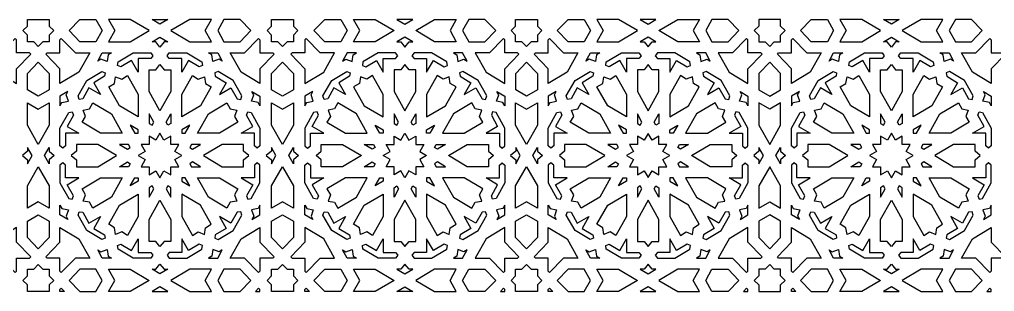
# Model space of a CAD drawing. Extents: x -430 to 430, y -362 to 362.
# Drawn here: x -161.6 to 89, y -92.5 to -22.5 of the extents above; entities that cross this region are included whole.
import ezdxf

# ---------------------------------------------------------------- set-up
doc = ezdxf.new("R2010")
doc.units = 0
doc.layers.add('LAYER_1', color=18, linetype='CONTINUOUS')

msp = doc.modelspace()

# ---------------------------------------------------------------- linework, layer by layer
at = {"layer": 'LAYER_1'}
for points in [[(-156.78, -29.44), (-157.95, -28.25), (-159.58, -28.25), (-159.59, -28.25), (-159.58, -28.24), (-159.59, -28.24), (-159.59, -26.56), (-160.74, -25.37), (-159.59, -24.18), (-159.59, -22.5), (-159.58, -22.5), (-156.78, -22.5), (-153.97, -22.5), (-153.97, -22.5), (-153.97, -24.18), (-152.81, -25.37), (-153.97, -26.56), (-153.97, -28.24), (-153.97, -28.24), (-153.97, -28.25), (-153.97, -28.25), (-155.6, -28.25)], [(-141.95, -22.51), (-140.33, -25.38), (-141.95, -28.25), (-146.09, -28.25), (-148.88, -25.38), (-146.09, -22.51)], [(-128.29, -25.38), (-133.13, -22.51), (-138.72, -22.51), (-137.11, -25.38), (-138.72, -28.25), (-133.13, -28.25)], [(-123.46, -22.5), (-123.45, -22.5), (-125.5, -23.71), (-127.54, -22.5), (-127.53, -22.5)], [(-112.27, -28.25), (-113.89, -25.38), (-112.27, -22.51), (-117.86, -22.51), (-122.7, -25.38), (-117.86, -28.25)], [(-102.11, -25.38), (-104.91, -22.51), (-109.05, -22.51), (-110.66, -25.38), (-109.05, -28.25), (-104.91, -28.25)], [(-94.02, -29.44), (-95.19, -28.25), (-96.82, -28.25), (-96.83, -28.25), (-96.83, -28.24), (-96.83, -28.24), (-96.83, -26.56), (-97.98, -25.37), (-96.83, -24.18), (-96.83, -22.5), (-96.82, -22.5), (-94.02, -22.5), (-91.21, -22.5), (-91.2, -22.5), (-91.2, -24.18), (-90.05, -25.37), (-91.2, -26.56), (-91.2, -28.24), (-91.21, -28.24), (-91.2, -28.25), (-91.21, -28.25), (-92.84, -28.25)], [(-85.92, -25.38), (-83.12, -22.51), (-78.98, -22.51), (-77.37, -25.38), (-78.98, -28.25), (-83.12, -28.25)], [(-75.76, -28.25), (-74.14, -25.38), (-75.76, -22.51), (-70.17, -22.51), (-65.33, -25.38), (-70.17, -28.25)], [(-64.57, -22.5), (-64.58, -22.5), (-62.53, -23.71), (-60.49, -22.5), (-60.5, -22.5)], [(-59.74, -25.38), (-54.9, -22.51), (-49.31, -22.51), (-50.92, -25.38), (-49.31, -28.25), (-54.9, -28.25)], [(-46.08, -22.51), (-47.7, -25.38), (-46.08, -28.25), (-41.95, -28.25), (-39.15, -25.38), (-41.95, -22.51)], [(-31.25, -29.44), (-32.43, -28.25), (-34.06, -28.25), (-34.06, -28.25), (-34.06, -28.24), (-34.06, -28.24), (-34.06, -26.56), (-35.22, -25.37), (-34.06, -24.18), (-34.06, -22.5), (-34.06, -22.5), (-31.25, -22.5), (-28.45, -22.5), (-28.44, -22.5), (-28.44, -24.18), (-27.29, -25.37), (-28.44, -26.56), (-28.44, -28.24), (-28.45, -28.24), (-28.44, -28.25), (-28.45, -28.25), (-30.08, -28.25)], [(-16.43, -22.51), (-14.81, -25.38), (-16.43, -28.25), (-20.56, -28.25), (-23.36, -25.38), (-20.56, -22.51)], [(-2.77, -25.38), (-7.61, -22.51), (-13.2, -22.51), (-11.59, -25.38), (-13.2, -28.25), (-7.61, -28.25)], [(0, -23.7), (2.02, -22.5), (2.01, -22.5), (0, -22.5), (-2.01, -22.5), (-2.02, -22.5)], [(2.77, -25.38), (7.61, -22.51), (13.2, -22.51), (11.58, -25.38), (13.2, -28.25), (7.61, -28.25)], [(16.42, -22.51), (14.81, -25.38), (16.42, -28.25), (20.56, -28.25), (23.36, -25.38), (20.56, -22.51)], [(31.25, -29.44), (32.43, -28.25), (34.06, -28.25), (34.06, -28.25), (34.06, -28.24), (34.06, -28.24), (34.06, -26.56), (35.22, -25.37), (34.06, -24.18), (34.06, -22.5), (34.06, -22.5), (31.25, -22.5), (28.45, -22.5), (28.44, -22.5), (28.44, -24.18), (27.28, -25.37), (28.44, -26.56), (28.44, -28.24), (28.44, -28.24), (28.44, -28.25), (28.45, -28.25), (30.08, -28.25)], [(46.08, -22.51), (47.7, -25.38), (46.08, -28.25), (41.94, -28.25), (39.15, -25.38), (41.94, -22.51)], [(59.74, -25.38), (54.9, -22.51), (49.31, -22.51), (50.92, -25.38), (49.31, -28.25), (54.9, -28.25)], [(64.57, -22.5), (64.58, -22.5), (62.53, -23.71), (60.49, -22.5), (60.5, -22.5)], [(75.76, -28.25), (74.14, -25.38), (75.76, -22.51), (70.17, -22.51), (65.33, -25.38), (70.17, -28.25)], [(85.92, -25.38), (83.12, -22.51), (78.98, -22.51), (77.37, -25.38), (78.98, -28.25), (83.12, -28.25)], [(-158.74, -31.47), (-159.08, -31.12), (-162.36, -31.12), (-162.36, -27.76), (-162.7, -27.41), (-166.31, -31.12), (-169.99, -31.12), (-167.2, -36.09), (-162.36, -38.96), (-162.36, -35.18)], [(-154.81, -31.47), (-154.47, -31.12), (-151.2, -31.12), (-151.2, -27.76), (-150.86, -27.41), (-147.24, -31.12), (-143.56, -31.12), (-146.35, -36.09), (-151.2, -38.96), (-151.2, -35.18)], [(-125.5, -29.59), (-126.58, -28.25), (-127.54, -28.25), (-125.5, -27.04), (-123.45, -28.25), (-124.42, -28.25)], [(-104.64, -36.09), (-107.43, -31.12), (-103.75, -31.12), (-100.14, -27.41), (-99.8, -27.76), (-99.8, -31.12), (-96.52, -31.12), (-96.18, -31.47), (-99.8, -35.18), (-99.8, -38.96)], [(-83.39, -36.09), (-80.6, -31.12), (-84.28, -31.12), (-87.89, -27.41), (-88.23, -27.76), (-88.23, -31.12), (-91.51, -31.12), (-91.85, -31.47), (-88.23, -35.18), (-88.23, -38.96)], [(-62.53, -29.59), (-61.45, -28.25), (-60.49, -28.25), (-62.53, -27.04), (-64.58, -28.25), (-63.61, -28.25)], [(-33.22, -31.47), (-33.56, -31.12), (-36.84, -31.12), (-36.84, -27.76), (-37.17, -27.41), (-40.79, -31.12), (-44.47, -31.12), (-41.68, -36.09), (-36.84, -38.96), (-36.84, -35.18)], [(-29.29, -31.47), (-28.95, -31.12), (-25.67, -31.12), (-25.67, -27.76), (-25.33, -27.41), (-21.72, -31.12), (-18.04, -31.12), (-20.83, -36.09), (-25.67, -38.96), (-25.67, -35.18)], [(0, -29.55), (1.05, -28.25), (2.02, -28.25), (0, -27.05), (-2.02, -28.25), (-1.05, -28.25)], [(29.28, -31.47), (28.95, -31.12), (25.67, -31.12), (25.67, -27.76), (25.33, -27.41), (21.72, -31.12), (18.04, -31.12), (20.83, -36.09), (25.67, -38.96), (25.67, -35.18)], [(33.22, -31.47), (33.56, -31.12), (36.83, -31.12), (36.83, -27.76), (37.17, -27.41), (40.79, -31.12), (44.47, -31.12), (41.67, -36.09), (36.83, -38.96), (36.83, -35.18)], [(62.53, -29.59), (61.45, -28.25), (60.49, -28.25), (62.53, -27.04), (64.58, -28.25), (63.61, -28.25)], [(83.39, -36.09), (80.6, -31.12), (84.28, -31.12), (87.89, -27.41), (88.23, -27.76), (88.23, -31.12), (91.5, -31.12), (91.84, -31.47), (88.23, -35.18), (88.23, -38.96)], [(-139.09, -33.33), (-140.68, -32.72), (-141.51, -33.22), (-140.33, -31.12), (-137.97, -31.12), (-138.81, -31.62)], [(-131.09, -36.09), (-132.81, -33.03), (-135.57, -34.67), (-136.43, -34.34), (-136.27, -33.43), (-132.38, -31.12), (-127.89, -31.12), (-127.31, -31.84), (-127.89, -32.55), (-131.09, -32.55)], [(-119.91, -36.09), (-119.91, -32.55), (-123.1, -32.55), (-123.68, -31.84), (-123.1, -31.12), (-118.61, -31.12), (-114.72, -33.43), (-114.57, -34.34), (-115.42, -34.67), (-118.19, -33.03)], [(-111.9, -33.33), (-112.18, -31.62), (-113.02, -31.12), (-110.66, -31.12), (-109.48, -33.22), (-110.32, -32.72)], [(-76.13, -33.33), (-75.85, -31.62), (-75.01, -31.12), (-77.37, -31.12), (-78.55, -33.22), (-77.72, -32.72)], [(-68.12, -36.09), (-68.12, -32.55), (-64.93, -32.55), (-64.35, -31.84), (-64.93, -31.12), (-69.42, -31.12), (-73.31, -33.43), (-73.46, -34.34), (-72.61, -34.67), (-69.84, -33.03)], [(-56.95, -36.09), (-55.22, -33.03), (-52.46, -34.67), (-51.61, -34.34), (-51.76, -33.43), (-55.65, -31.12), (-60.14, -31.12), (-60.72, -31.84), (-60.14, -32.55), (-56.95, -32.55)], [(-48.94, -33.33), (-47.35, -32.72), (-46.52, -33.22), (-47.7, -31.12), (-50.06, -31.12), (-49.22, -31.62)], [(-13.57, -33.33), (-15.16, -32.72), (-15.99, -33.22), (-14.81, -31.12), (-12.45, -31.12), (-13.29, -31.62)], [(-5.56, -36.09), (-7.29, -33.03), (-10.05, -34.67), (-10.9, -34.34), (-10.75, -33.43), (-6.86, -31.12), (-2.37, -31.12), (-1.79, -31.84), (-2.37, -32.55), (-5.56, -32.55)], [(5.56, -36.09), (7.28, -33.03), (10.05, -34.67), (10.9, -34.34), (10.75, -33.43), (6.86, -31.12), (2.37, -31.12), (1.79, -31.84), (2.37, -32.55), (5.56, -32.55)], [(13.57, -33.33), (15.15, -32.72), (15.99, -33.22), (14.81, -31.12), (12.45, -31.12), (13.28, -31.62)], [(48.94, -33.33), (47.35, -32.72), (46.51, -33.22), (47.7, -31.12), (50.06, -31.12), (49.22, -31.62)], [(56.94, -36.09), (55.22, -33.03), (52.45, -34.67), (51.6, -34.34), (51.76, -33.43), (55.65, -31.12), (60.14, -31.12), (60.72, -31.84), (60.14, -32.55), (56.94, -32.55)], [(68.12, -36.09), (68.12, -32.55), (64.93, -32.55), (64.35, -31.84), (64.93, -31.12), (69.42, -31.12), (73.31, -33.43), (73.46, -34.34), (72.61, -34.67), (69.84, -33.03)], [(76.13, -33.33), (75.84, -31.62), (75.01, -31.12), (77.37, -31.12), (78.55, -33.22), (77.71, -32.72)], [(-156.78, -42.27), (-159.57, -40.62), (-159.57, -36.37), (-156.78, -33.5), (-153.98, -36.37), (-153.98, -40.62)], [(-125.5, -46.03), (-128.29, -41.06), (-128.29, -35.42), (-126.58, -35.42), (-125.5, -34.09), (-124.42, -35.42), (-122.7, -35.42), (-122.7, -41.06)], [(-94.02, -42.27), (-96.83, -40.62), (-96.83, -36.37), (-94.02, -33.5), (-91.2, -36.37), (-91.2, -40.62)], [(-62.53, -46.03), (-59.74, -41.06), (-59.74, -35.42), (-61.45, -35.42), (-62.53, -34.09), (-63.61, -35.42), (-65.33, -35.42), (-65.33, -41.06)], [(-31.25, -42.27), (-34.05, -40.62), (-34.05, -36.37), (-31.25, -33.5), (-28.46, -36.37), (-28.46, -40.62)], [(0, -45.98), (2.77, -41.06), (2.77, -35.42), (1.05, -35.42), (0, -34.12), (-1.05, -35.42), (-2.77, -35.42), (-2.77, -41.06)], [(31.25, -42.27), (34.05, -40.62), (34.05, -36.37), (31.25, -33.5), (28.46, -36.37), (28.46, -40.62)], [(62.53, -46.03), (59.74, -41.06), (59.74, -35.42), (61.45, -35.42), (62.53, -34.09), (63.61, -35.42), (65.33, -35.42), (65.33, -41.06)], [(-140.77, -41.83), (-143.75, -40.06), (-145.35, -42.9), (-146.24, -43.06), (-146.56, -42.19), (-144.31, -38.19), (-140.42, -35.88), (-139.57, -36.21), (-139.72, -37.13), (-142.49, -38.77)], [(-136.9, -37.22), (-135.32, -37.83), (-133.83, -36.95), (-131.09, -41.83), (-131.09, -47.57), (-135.93, -44.7), (-138.67, -39.82), (-137.18, -38.94)], [(-119.91, -47.57), (-119.91, -41.83), (-117.16, -36.95), (-115.68, -37.83), (-114.09, -37.22), (-113.81, -38.94), (-112.32, -39.82), (-115.07, -44.7)], [(-106.68, -38.19), (-110.57, -35.88), (-111.43, -36.21), (-111.27, -37.13), (-108.51, -38.77), (-110.23, -41.83), (-107.25, -40.06), (-105.65, -42.9), (-104.75, -43.06), (-104.44, -42.19)], [(-81.35, -38.19), (-77.46, -35.88), (-76.61, -36.21), (-76.76, -37.13), (-79.53, -38.77), (-77.8, -41.83), (-80.79, -40.06), (-82.38, -42.9), (-83.28, -43.06), (-83.59, -42.19)], [(-68.12, -47.57), (-68.12, -41.83), (-70.87, -36.95), (-72.35, -37.83), (-73.94, -37.22), (-74.22, -38.94), (-75.71, -39.82), (-72.96, -44.7)], [(-51.13, -37.22), (-52.72, -37.83), (-54.2, -36.95), (-56.95, -41.83), (-56.95, -47.57), (-52.11, -44.7), (-49.36, -39.82), (-50.85, -38.94)], [(-47.27, -41.83), (-44.28, -40.06), (-42.69, -42.9), (-41.79, -43.06), (-41.48, -42.19), (-43.72, -38.19), (-47.61, -35.88), (-48.46, -36.21), (-48.31, -37.13), (-45.54, -38.77)], [(-15.24, -41.83), (-18.23, -40.06), (-19.82, -42.9), (-20.72, -43.06), (-21.03, -42.19), (-18.79, -38.19), (-14.9, -35.88), (-14.05, -36.21), (-14.2, -37.13), (-16.97, -38.77)], [(-11.38, -37.22), (-9.79, -37.83), (-8.31, -36.95), (-5.56, -41.83), (-5.56, -47.57), (-10.4, -44.7), (-13.15, -39.82), (-11.66, -38.94)], [(11.38, -37.22), (9.79, -37.83), (8.31, -36.95), (5.56, -41.83), (5.56, -47.57), (10.4, -44.7), (13.15, -39.82), (11.66, -38.94)], [(15.24, -41.83), (18.22, -40.06), (19.82, -42.9), (20.72, -43.06), (21.03, -42.19), (18.79, -38.19), (14.89, -35.88), (14.04, -36.21), (14.2, -37.13), (16.96, -38.77)], [(47.26, -41.83), (44.28, -40.06), (42.68, -42.9), (41.79, -43.06), (41.47, -42.19), (43.72, -38.19), (47.61, -35.88), (48.46, -36.21), (48.31, -37.13), (45.54, -38.77)], [(51.13, -37.22), (52.71, -37.83), (54.2, -36.95), (56.94, -41.83), (56.94, -47.57), (52.1, -44.7), (49.36, -39.82), (50.84, -38.94)], [(68.12, -47.57), (68.12, -41.83), (70.87, -36.95), (72.35, -37.83), (73.94, -37.22), (74.22, -38.94), (75.71, -39.82), (72.96, -44.7)], [(81.35, -38.19), (77.45, -35.88), (76.6, -36.21), (76.76, -37.13), (79.52, -38.77), (77.8, -41.83), (80.78, -40.06), (82.38, -42.9), (83.28, -43.06), (83.59, -42.19)], [(-149.04, -43.55), (-149.63, -41.92), (-149.15, -41.06), (-151.2, -42.27), (-151.2, -44.7), (-150.71, -43.84)], [(-101.95, -43.55), (-101.36, -41.92), (-101.84, -41.06), (-99.8, -42.27), (-99.8, -44.7), (-100.28, -43.84)], [(-86.08, -43.55), (-86.67, -41.92), (-86.19, -41.06), (-88.23, -42.27), (-88.23, -44.7), (-87.75, -43.84)], [(-38.99, -43.55), (-38.4, -41.92), (-38.88, -41.06), (-36.84, -42.27), (-36.84, -44.7), (-37.32, -43.84)], [(-23.52, -43.55), (-24.11, -41.92), (-23.63, -41.06), (-25.67, -42.27), (-25.67, -44.7), (-25.19, -43.84)], [(23.52, -43.55), (24.11, -41.92), (23.63, -41.06), (25.67, -42.27), (25.67, -44.7), (25.19, -43.84)], [(38.99, -43.55), (38.4, -41.92), (38.88, -41.06), (36.83, -42.27), (36.83, -44.7), (37.32, -43.84)], [(86.08, -43.55), (86.67, -41.92), (86.18, -41.06), (88.23, -42.27), (88.23, -44.7), (87.75, -43.84)], [(-156.78, -54.64), (-159.59, -49.67), (-159.59, -43.93), (-156.78, -45.59), (-153.97, -43.93), (-153.97, -49.67)], [(-145.25, -45.8), (-143.58, -45.51), (-142.72, -43.98), (-137.97, -46.8), (-135.18, -51.77), (-140.77, -51.77), (-145.52, -48.95), (-144.66, -47.43)], [(-105.74, -45.8), (-106.33, -47.43), (-105.47, -48.95), (-110.23, -51.77), (-115.82, -51.77), (-113.02, -46.8), (-108.27, -43.98), (-107.41, -45.51)], [(-94.02, -54.64), (-96.83, -49.67), (-96.83, -43.93), (-94.02, -45.59), (-91.2, -43.93), (-91.2, -49.67)], [(-82.29, -45.8), (-81.7, -47.43), (-82.56, -48.95), (-77.8, -51.77), (-72.21, -51.77), (-75.01, -46.8), (-79.76, -43.98), (-80.62, -45.51)], [(-42.78, -45.8), (-44.45, -45.51), (-45.31, -43.98), (-50.06, -46.8), (-52.85, -51.77), (-47.27, -51.77), (-42.51, -48.95), (-43.37, -47.43)], [(-31.25, -54.64), (-34.06, -49.67), (-34.06, -43.93), (-31.25, -45.59), (-28.44, -43.93), (-28.44, -49.67)], [(-19.73, -45.8), (-18.06, -45.51), (-17.2, -43.98), (-12.45, -46.8), (-9.66, -51.77), (-15.24, -51.77), (-20, -48.95), (-19.14, -47.43)], [(19.73, -45.8), (18.06, -45.51), (17.2, -43.98), (12.45, -46.8), (9.65, -51.77), (15.24, -51.77), (20, -48.95), (19.14, -47.43)], [(31.25, -54.64), (34.06, -49.67), (34.06, -43.93), (31.25, -45.59), (28.44, -43.93), (28.44, -49.67)], [(42.78, -45.8), (44.45, -45.51), (45.3, -43.98), (50.06, -46.8), (52.85, -51.77), (47.26, -51.77), (42.51, -48.95), (43.37, -47.43)], [(82.29, -45.8), (81.7, -47.43), (82.56, -48.95), (77.8, -51.77), (72.21, -51.77), (75.01, -46.8), (79.76, -43.98), (80.62, -45.51)], [(-146.35, -51.77), (-149.8, -51.77), (-149.8, -55.05), (-150.5, -55.65), (-151.2, -55.05), (-151.2, -50.44), (-148.95, -46.44), (-148.05, -46.29), (-147.74, -47.16), (-149.34, -50)], [(-127.54, -49.67), (-127.11, -48.9), (-128.29, -46.8), (-128.29, -49.23)], [(-123.45, -49.67), (-123.88, -48.9), (-122.7, -46.8), (-122.7, -49.23)], [(-104.64, -51.77), (-101.66, -50), (-103.25, -47.16), (-102.94, -46.29), (-102.04, -46.44), (-99.8, -50.44), (-99.8, -55.05), (-100.5, -55.65), (-101.2, -55.05), (-101.2, -51.77)], [(-83.39, -51.77), (-86.37, -50), (-84.78, -47.16), (-85.09, -46.29), (-85.99, -46.44), (-88.23, -50.44), (-88.23, -55.05), (-87.53, -55.65), (-86.84, -55.05), (-86.84, -51.77)], [(-64.58, -49.67), (-64.15, -48.9), (-65.33, -46.8), (-65.33, -49.23)], [(-60.49, -49.67), (-60.92, -48.9), (-59.74, -46.8), (-59.74, -49.23)], [(-41.68, -51.77), (-38.23, -51.77), (-38.23, -55.05), (-37.53, -55.65), (-36.84, -55.05), (-36.84, -50.44), (-39.08, -46.44), (-39.98, -46.29), (-40.29, -47.16), (-38.69, -50)], [(-20.83, -51.77), (-24.28, -51.77), (-24.28, -55.05), (-24.97, -55.65), (-25.67, -55.05), (-25.67, -50.44), (-23.43, -46.44), (-22.53, -46.29), (-22.22, -47.16), (-23.81, -50)], [(-2.02, -49.67), (-1.59, -48.9), (-2.77, -46.8), (-2.77, -49.23)], [(2.02, -49.67), (1.59, -48.9), (2.77, -46.8), (2.77, -49.23)], [(20.83, -51.77), (24.27, -51.77), (24.27, -55.05), (24.97, -55.65), (25.67, -55.05), (25.67, -50.44), (23.43, -46.44), (22.53, -46.29), (22.21, -47.16), (23.81, -50)], [(41.67, -51.77), (38.23, -51.77), (38.23, -55.05), (37.53, -55.65), (36.83, -55.05), (36.83, -50.44), (39.08, -46.44), (39.97, -46.29), (40.29, -47.16), (38.69, -50)], [(60.49, -49.67), (60.92, -48.9), (59.74, -46.8), (59.74, -49.23)], [(64.58, -49.67), (64.15, -48.9), (65.33, -46.8), (65.33, -49.23)], [(83.39, -51.77), (86.37, -50), (84.77, -47.16), (85.09, -46.29), (85.98, -46.44), (88.23, -50.44), (88.23, -55.05), (87.53, -55.65), (86.83, -55.05), (86.83, -51.77)], [(-131.09, -51.77), (-131.09, -50.88), (-133.13, -49.67), (-131.95, -51.77)], [(-117.86, -49.67), (-119.91, -50.88), (-119.91, -51.77), (-119.04, -51.77)], [(-70.17, -49.67), (-68.12, -50.88), (-68.12, -51.77), (-68.99, -51.77)], [(-56.95, -51.77), (-56.95, -50.88), (-54.9, -49.67), (-56.08, -51.77)], [(-5.56, -51.77), (-5.56, -50.88), (-7.61, -49.67), (-6.43, -51.77)], [(5.56, -51.77), (5.56, -50.88), (7.61, -49.67), (6.43, -51.77)], [(56.94, -51.77), (56.94, -50.88), (54.9, -49.67), (56.08, -51.77)], [(70.17, -49.67), (68.12, -50.88), (68.12, -51.77), (68.99, -51.77)], [(-122.7, -52.54), (-124.47, -53.59), (-125.5, -51.77), (-126.52, -53.59), (-128.29, -52.54), (-128.29, -54.64), (-130.34, -54.64), (-129.31, -56.46), (-131.09, -57.51), (-129.31, -58.56), (-130.34, -60.38), (-128.29, -60.38), (-128.29, -62.48), (-126.52, -61.43), (-125.5, -63.25), (-124.47, -61.43), (-122.7, -62.48), (-122.7, -60.38), (-120.66, -60.38), (-121.68, -58.56), (-119.91, -57.51), (-121.68, -56.46), (-120.66, -54.64), (-122.7, -54.64)], [(-65.33, -52.54), (-63.56, -53.59), (-62.53, -51.77), (-61.51, -53.59), (-59.74, -52.54), (-59.74, -54.64), (-57.69, -54.64), (-58.72, -56.46), (-56.95, -57.51), (-58.72, -58.56), (-57.69, -60.38), (-59.74, -60.38), (-59.74, -62.48), (-61.51, -61.43), (-62.53, -63.25), (-63.56, -61.43), (-65.33, -62.48), (-65.33, -60.38), (-67.37, -60.38), (-66.35, -58.56), (-68.12, -57.51), (-66.35, -56.46), (-67.37, -54.64), (-65.33, -54.64)], [(0, -63.2), (1, -61.43), (2.77, -62.48), (2.77, -60.38), (4.81, -60.38), (3.79, -58.56), (5.56, -57.51), (3.79, -56.46), (4.81, -54.64), (2.77, -54.64), (2.77, -52.54), (1, -53.59), (0, -51.82), (-1, -53.59), (-2.77, -52.54), (-2.77, -54.64), (-4.82, -54.64), (-3.79, -56.46), (-5.56, -57.51), (-3.79, -58.56), (-4.82, -60.38), (-2.77, -60.38), (-2.77, -62.48), (-1, -61.43)], [(65.33, -52.54), (63.56, -53.59), (62.53, -51.77), (61.51, -53.59), (59.74, -52.54), (59.74, -54.64), (57.69, -54.64), (58.71, -56.46), (56.94, -57.51), (58.71, -58.56), (57.69, -60.38), (59.74, -60.38), (59.74, -62.48), (61.51, -61.43), (62.53, -63.25), (63.56, -61.43), (65.33, -62.48), (65.33, -60.38), (67.37, -60.38), (66.35, -58.56), (68.12, -57.51), (66.35, -56.46), (67.37, -54.64), (65.33, -54.64)], [(-136.67, -57.51), (-141.51, -54.64), (-147, -54.64), (-147, -56.4), (-148.31, -57.51), (-147, -58.62), (-147, -60.38), (-141.51, -60.38)], [(-133.13, -55.41), (-133.56, -54.64), (-135.93, -54.64), (-133.88, -55.85)], [(-115.07, -54.64), (-117.43, -54.64), (-117.86, -55.41), (-117.11, -55.85)], [(-102.69, -57.51), (-103.99, -56.4), (-103.99, -54.64), (-109.48, -54.64), (-114.32, -57.51), (-109.48, -60.38), (-103.99, -60.38), (-103.99, -58.62)], [(-85.34, -57.51), (-84.04, -56.4), (-84.04, -54.64), (-78.55, -54.64), (-73.71, -57.51), (-78.55, -60.38), (-84.04, -60.38), (-84.04, -58.62)], [(-72.96, -54.64), (-70.6, -54.64), (-70.17, -55.41), (-70.92, -55.85)], [(-54.9, -55.41), (-54.47, -54.64), (-52.1, -54.64), (-54.15, -55.85)], [(-51.36, -57.51), (-46.52, -54.64), (-41.03, -54.64), (-41.03, -56.4), (-39.72, -57.51), (-41.03, -58.62), (-41.03, -60.38), (-46.52, -60.38)], [(-11.15, -57.51), (-15.99, -54.64), (-21.48, -54.64), (-21.48, -56.4), (-22.78, -57.51), (-21.48, -58.62), (-21.48, -60.38), (-15.99, -60.38)], [(-7.61, -55.41), (-8.04, -54.64), (-10.4, -54.64), (-8.36, -55.85)], [(7.61, -55.41), (8.04, -54.64), (10.4, -54.64), (8.36, -55.85)], [(11.15, -57.51), (15.99, -54.64), (21.48, -54.64), (21.48, -56.4), (22.78, -57.51), (21.48, -58.62), (21.48, -60.38), (15.99, -60.38)], [(51.35, -57.51), (46.51, -54.64), (41.03, -54.64), (41.03, -56.4), (39.72, -57.51), (41.03, -58.62), (41.03, -60.38), (46.51, -60.38)], [(54.9, -55.41), (54.47, -54.64), (52.1, -54.64), (54.15, -55.85)], [(72.96, -54.64), (70.6, -54.64), (70.17, -55.41), (70.92, -55.85)], [(85.34, -57.51), (84.04, -56.4), (84.04, -54.64), (78.55, -54.64), (73.71, -57.51), (78.55, -60.38), (84.04, -60.38), (84.04, -58.62)], [(-160.87, -57.51), (-159.56, -58.62), (-159.56, -59.61), (-158.38, -57.51), (-159.56, -55.41), (-159.56, -56.4)], [(-152.69, -57.51), (-153.99, -58.62), (-153.99, -59.61), (-155.17, -57.51), (-153.99, -55.41), (-153.99, -56.4)], [(-98.16, -57.51), (-96.86, -58.62), (-96.86, -59.61), (-95.68, -57.51), (-96.86, -55.41), (-96.86, -56.4)], [(-89.87, -57.51), (-91.17, -58.62), (-91.17, -59.61), (-92.35, -57.51), (-91.17, -55.41), (-91.17, -56.4)], [(-35.34, -57.51), (-34.04, -58.62), (-34.04, -59.61), (-32.86, -57.51), (-34.04, -55.41), (-34.04, -56.4)], [(-27.16, -57.51), (-28.47, -58.62), (-28.47, -59.61), (-29.65, -57.51), (-28.47, -55.41), (-28.47, -56.4)], [(27.16, -57.51), (28.47, -58.62), (28.47, -59.61), (29.65, -57.51), (28.47, -55.41), (28.47, -56.4)], [(35.34, -57.51), (34.04, -58.62), (34.04, -59.61), (32.86, -57.51), (34.04, -55.41), (34.04, -56.4)], [(-146.35, -63.25), (-149.8, -63.25), (-149.8, -59.97), (-150.5, -59.37), (-151.2, -59.97), (-151.2, -64.58), (-148.95, -68.58), (-148.05, -68.73), (-147.74, -67.86), (-149.34, -65.02)], [(-135.93, -60.38), (-133.88, -59.17), (-133.13, -59.61), (-133.56, -60.38)], [(-115.07, -60.38), (-117.11, -59.17), (-117.86, -59.61), (-117.43, -60.38)], [(-99.8, -64.58), (-99.8, -59.97), (-100.5, -59.37), (-101.2, -59.97), (-101.2, -63.25), (-104.64, -63.25), (-101.66, -65.02), (-103.25, -67.86), (-102.94, -68.73), (-102.04, -68.58)], [(-88.23, -64.58), (-88.23, -59.97), (-87.53, -59.37), (-86.84, -59.97), (-86.84, -63.25), (-83.39, -63.25), (-86.37, -65.02), (-84.78, -67.86), (-85.09, -68.73), (-85.99, -68.58)], [(-72.96, -60.38), (-70.92, -59.17), (-70.17, -59.61), (-70.6, -60.38)], [(-52.1, -60.38), (-54.15, -59.17), (-54.9, -59.61), (-54.47, -60.38)], [(-41.68, -63.25), (-38.23, -63.25), (-38.23, -59.97), (-37.53, -59.37), (-36.84, -59.97), (-36.84, -64.58), (-39.08, -68.58), (-39.98, -68.73), (-40.29, -67.86), (-38.69, -65.02)], [(-20.83, -63.25), (-24.28, -63.25), (-24.28, -59.97), (-24.97, -59.37), (-25.67, -59.97), (-25.67, -64.58), (-23.43, -68.58), (-22.53, -68.73), (-22.22, -67.86), (-23.81, -65.02)], [(-10.4, -60.38), (-8.36, -59.17), (-7.61, -59.61), (-8.04, -60.38)], [(10.4, -60.38), (8.36, -59.17), (7.61, -59.61), (8.04, -60.38)], [(20.83, -63.25), (24.27, -63.25), (24.27, -59.97), (24.97, -59.37), (25.67, -59.97), (25.67, -64.58), (23.43, -68.58), (22.53, -68.73), (22.21, -67.86), (23.81, -65.02)], [(41.67, -63.25), (38.23, -63.25), (38.23, -59.97), (37.53, -59.37), (36.83, -59.97), (36.83, -64.58), (39.08, -68.58), (39.97, -68.73), (40.29, -67.86), (38.69, -65.02)], [(52.1, -60.38), (54.15, -59.17), (54.9, -59.61), (54.47, -60.38)], [(72.96, -60.38), (70.92, -59.17), (70.17, -59.61), (70.6, -60.38)], [(88.23, -64.58), (88.23, -59.97), (87.53, -59.37), (86.83, -59.97), (86.83, -63.25), (83.39, -63.25), (86.37, -65.02), (84.77, -67.86), (85.09, -68.73), (85.98, -68.58)], [(-156.78, -69.43), (-159.59, -71.09), (-159.59, -65.35), (-156.78, -60.38), (-153.97, -65.35), (-153.97, -71.09)], [(-94.02, -69.43), (-96.83, -71.09), (-96.83, -65.35), (-94.02, -60.38), (-91.2, -65.35), (-91.2, -71.09)], [(-31.25, -69.43), (-34.06, -71.09), (-34.06, -65.35), (-31.25, -60.38), (-28.44, -65.35), (-28.44, -71.09)], [(31.25, -69.43), (34.06, -71.09), (34.06, -65.35), (31.25, -60.38), (28.44, -65.35), (28.44, -71.09)], [(-145.25, -69.22), (-144.66, -67.59), (-145.52, -66.07), (-140.77, -63.25), (-135.18, -63.25), (-137.97, -68.22), (-142.72, -71.04), (-143.58, -69.51)], [(-133.13, -65.35), (-131.95, -63.25), (-131.09, -63.25), (-131.09, -64.14)], [(-117.86, -65.35), (-119.04, -63.25), (-119.91, -63.25), (-119.91, -64.14)], [(-115.82, -63.25), (-110.23, -63.25), (-105.47, -66.07), (-106.33, -67.59), (-105.74, -69.22), (-107.41, -69.51), (-108.27, -71.04), (-113.02, -68.22)], [(-72.21, -63.25), (-77.8, -63.25), (-82.56, -66.07), (-81.7, -67.59), (-82.29, -69.22), (-80.62, -69.51), (-79.76, -71.04), (-75.01, -68.22)], [(-70.17, -65.35), (-68.99, -63.25), (-68.12, -63.25), (-68.12, -64.14)], [(-54.9, -65.35), (-56.08, -63.25), (-56.95, -63.25), (-56.95, -64.14)], [(-42.78, -69.22), (-43.37, -67.59), (-42.51, -66.07), (-47.27, -63.25), (-52.85, -63.25), (-50.06, -68.22), (-45.31, -71.04), (-44.45, -69.51)], [(-19.73, -69.22), (-19.14, -67.59), (-20, -66.07), (-15.24, -63.25), (-9.66, -63.25), (-12.45, -68.22), (-17.2, -71.04), (-18.06, -69.51)], [(-7.61, -65.35), (-6.43, -63.25), (-5.56, -63.25), (-5.56, -64.14)], [(7.61, -65.35), (6.43, -63.25), (5.56, -63.25), (5.56, -64.14)], [(19.73, -69.22), (19.14, -67.59), (20, -66.07), (15.24, -63.25), (9.65, -63.25), (12.45, -68.22), (17.2, -71.04), (18.06, -69.51)], [(42.78, -69.22), (43.37, -67.59), (42.51, -66.07), (47.26, -63.25), (52.85, -63.25), (50.06, -68.22), (45.3, -71.04), (44.45, -69.51)], [(54.9, -65.35), (56.08, -63.25), (56.94, -63.25), (56.94, -64.14)], [(70.17, -65.35), (68.99, -63.25), (68.12, -63.25), (68.12, -64.14)], [(72.21, -63.25), (77.8, -63.25), (82.56, -66.07), (81.7, -67.59), (82.29, -69.22), (80.62, -69.51), (79.76, -71.04), (75.01, -68.22)], [(-136.9, -77.8), (-137.18, -76.08), (-138.67, -75.2), (-135.93, -70.32), (-131.09, -67.45), (-131.09, -73.19), (-133.83, -78.07), (-135.32, -77.19)], [(-128.29, -68.22), (-127.11, -66.12), (-127.54, -65.35), (-128.29, -65.79)], [(-122.7, -68.22), (-122.7, -65.79), (-123.45, -65.35), (-123.88, -66.12)], [(-114.09, -77.8), (-113.81, -76.08), (-112.32, -75.2), (-115.07, -70.32), (-119.91, -67.45), (-119.91, -73.19), (-117.16, -78.07), (-115.68, -77.19)], [(-73.94, -77.8), (-74.22, -76.08), (-75.71, -75.2), (-72.96, -70.32), (-68.12, -67.45), (-68.12, -73.19), (-70.87, -78.07), (-72.35, -77.19)], [(-65.33, -68.22), (-65.33, -65.79), (-64.58, -65.35), (-64.15, -66.12)], [(-59.74, -68.22), (-60.92, -66.12), (-60.49, -65.35), (-59.74, -65.79)], [(-51.13, -77.8), (-50.85, -76.08), (-49.36, -75.2), (-52.11, -70.32), (-56.95, -67.45), (-56.95, -73.19), (-54.2, -78.07), (-52.72, -77.19)], [(-11.38, -77.8), (-11.66, -76.08), (-13.15, -75.2), (-10.4, -70.32), (-5.56, -67.45), (-5.56, -73.19), (-8.31, -78.07), (-9.79, -77.19)], [(-2.77, -68.22), (-1.59, -66.12), (-2.02, -65.35), (-2.77, -65.79)], [(2.77, -68.22), (1.59, -66.12), (2.02, -65.35), (2.77, -65.79)], [(11.38, -77.8), (11.66, -76.08), (13.15, -75.2), (10.4, -70.32), (5.56, -67.45), (5.56, -73.19), (8.31, -78.07), (9.79, -77.19)], [(51.13, -77.8), (50.84, -76.08), (49.36, -75.2), (52.1, -70.32), (56.94, -67.45), (56.94, -73.19), (54.2, -78.07), (52.71, -77.19)], [(59.74, -68.22), (60.92, -66.12), (60.49, -65.35), (59.74, -65.79)], [(65.33, -68.22), (65.33, -65.79), (64.58, -65.35), (64.15, -66.12)], [(73.94, -77.8), (74.22, -76.08), (75.71, -75.2), (72.96, -70.32), (68.12, -67.45), (68.12, -73.19), (70.87, -78.07), (72.35, -77.19)], [(-125.5, -80.93), (-126.58, -79.6), (-128.29, -79.6), (-128.29, -73.96), (-125.5, -68.99), (-122.7, -73.96), (-122.7, -79.6), (-124.42, -79.6)], [(-62.53, -80.93), (-61.45, -79.6), (-59.74, -79.6), (-59.74, -73.96), (-62.53, -68.99), (-65.33, -73.96), (-65.33, -79.6), (-63.61, -79.6)], [(0, -80.9), (1.05, -79.6), (2.77, -79.6), (2.77, -73.96), (0, -69.04), (-2.77, -73.96), (-2.77, -79.6), (-1.05, -79.6)], [(62.53, -80.93), (61.45, -79.6), (59.74, -79.6), (59.74, -73.96), (62.53, -68.99), (65.33, -73.96), (65.33, -79.6), (63.61, -79.6)], [(-151.2, -72.75), (-151.2, -70.32), (-150.71, -71.18), (-149.04, -71.47), (-149.63, -73.1), (-149.15, -73.96)], [(-144.31, -76.83), (-146.56, -72.83), (-146.24, -71.96), (-145.35, -72.12), (-143.75, -74.96), (-140.77, -73.19), (-142.49, -76.25), (-139.72, -77.89), (-139.57, -78.81), (-140.42, -79.14)], [(-106.68, -76.83), (-104.44, -72.83), (-104.75, -71.96), (-105.65, -72.12), (-107.25, -74.96), (-110.23, -73.19), (-108.51, -76.25), (-111.27, -77.89), (-111.43, -78.81), (-110.57, -79.14)], [(-99.8, -72.75), (-99.8, -70.32), (-100.28, -71.18), (-101.95, -71.47), (-101.36, -73.1), (-101.84, -73.96)], [(-88.23, -72.75), (-88.23, -70.32), (-87.75, -71.18), (-86.08, -71.47), (-86.67, -73.1), (-86.19, -73.96)], [(-81.35, -76.83), (-83.59, -72.83), (-83.28, -71.96), (-82.38, -72.12), (-80.79, -74.96), (-77.8, -73.19), (-79.53, -76.25), (-76.76, -77.89), (-76.61, -78.81), (-77.46, -79.14)], [(-43.72, -76.83), (-41.48, -72.83), (-41.79, -71.96), (-42.69, -72.12), (-44.28, -74.96), (-47.27, -73.19), (-45.54, -76.25), (-48.31, -77.89), (-48.46, -78.81), (-47.61, -79.14)], [(-36.84, -72.75), (-36.84, -70.32), (-37.32, -71.18), (-38.99, -71.47), (-38.4, -73.1), (-38.88, -73.96)], [(-25.67, -72.75), (-25.67, -70.32), (-25.19, -71.18), (-23.52, -71.47), (-24.11, -73.1), (-23.63, -73.96)], [(-18.79, -76.83), (-21.03, -72.83), (-20.72, -71.96), (-19.82, -72.12), (-18.23, -74.96), (-15.24, -73.19), (-16.97, -76.25), (-14.2, -77.89), (-14.05, -78.81), (-14.9, -79.14)], [(18.79, -76.83), (21.03, -72.83), (20.72, -71.96), (19.82, -72.12), (18.22, -74.96), (15.24, -73.19), (16.96, -76.25), (14.2, -77.89), (14.04, -78.81), (14.89, -79.14)], [(25.67, -72.75), (25.67, -70.32), (25.19, -71.18), (23.52, -71.47), (24.11, -73.1), (23.63, -73.96)], [(36.83, -72.75), (36.83, -70.32), (37.32, -71.18), (38.99, -71.47), (38.4, -73.1), (38.88, -73.96)], [(43.72, -76.83), (41.47, -72.83), (41.79, -71.96), (42.68, -72.12), (44.28, -74.96), (47.26, -73.19), (45.54, -76.25), (48.31, -77.89), (48.46, -78.81), (47.61, -79.14)], [(81.35, -76.83), (83.59, -72.83), (83.28, -71.96), (82.38, -72.12), (80.78, -74.96), (77.8, -73.19), (79.52, -76.25), (76.76, -77.89), (76.6, -78.81), (77.45, -79.14)], [(88.23, -72.75), (88.23, -70.32), (87.75, -71.18), (86.08, -71.47), (86.67, -73.1), (86.18, -73.96)], [(-156.78, -81.52), (-159.59, -78.65), (-159.59, -74.4), (-156.78, -72.75), (-153.97, -74.4), (-153.97, -78.65)], [(-94.02, -81.52), (-96.83, -78.65), (-96.83, -74.4), (-94.02, -72.75), (-91.2, -74.4), (-91.2, -78.65)], [(-31.25, -81.52), (-34.06, -78.65), (-34.06, -74.4), (-31.25, -72.75), (-28.44, -74.4), (-28.44, -78.65)], [(31.25, -81.52), (34.06, -78.65), (34.06, -74.4), (31.25, -72.75), (28.44, -74.4), (28.44, -78.65)], [(-167.2, -78.93), (-169.99, -83.9), (-166.31, -83.9), (-162.7, -87.61), (-162.36, -87.26), (-162.36, -83.9), (-159.08, -83.9), (-158.74, -83.55), (-162.36, -79.84), (-162.36, -76.06)], [(-146.35, -78.93), (-143.56, -83.9), (-147.24, -83.9), (-150.86, -87.61), (-151.2, -87.26), (-151.2, -83.9), (-154.47, -83.9), (-154.81, -83.55), (-151.2, -79.84), (-151.2, -76.06)], [(-104.64, -78.93), (-99.8, -76.06), (-99.8, -79.84), (-96.18, -83.55), (-96.52, -83.9), (-99.8, -83.9), (-99.8, -87.26), (-100.14, -87.61), (-103.75, -83.9), (-107.43, -83.9)], [(-83.39, -78.93), (-88.23, -76.06), (-88.23, -79.84), (-91.85, -83.55), (-91.51, -83.9), (-88.23, -83.9), (-88.23, -87.26), (-87.89, -87.61), (-84.28, -83.9), (-80.6, -83.9)], [(-41.68, -78.93), (-44.47, -83.9), (-40.79, -83.9), (-37.17, -87.61), (-36.84, -87.26), (-36.84, -83.9), (-33.56, -83.9), (-33.22, -83.55), (-36.84, -79.84), (-36.84, -76.06)], [(-20.83, -78.93), (-18.04, -83.9), (-21.72, -83.9), (-25.33, -87.61), (-25.67, -87.26), (-25.67, -83.9), (-28.95, -83.9), (-29.29, -83.55), (-25.67, -79.84), (-25.67, -76.06)], [(20.83, -78.93), (18.04, -83.9), (21.72, -83.9), (25.33, -87.61), (25.67, -87.26), (25.67, -83.9), (28.95, -83.9), (29.28, -83.55), (25.67, -79.84), (25.67, -76.06)], [(41.67, -78.93), (44.47, -83.9), (40.79, -83.9), (37.17, -87.61), (36.83, -87.26), (36.83, -83.9), (33.56, -83.9), (33.22, -83.55), (36.83, -79.84), (36.83, -76.06)], [(83.39, -78.93), (88.23, -76.06), (88.23, -79.84), (91.84, -83.55), (91.5, -83.9), (88.23, -83.9), (88.23, -87.26), (87.89, -87.61), (84.28, -83.9), (80.6, -83.9)], [(-132.38, -83.9), (-136.27, -81.59), (-136.43, -80.67), (-135.57, -80.35), (-132.81, -81.99), (-131.09, -78.93), (-131.09, -82.47), (-127.89, -82.47), (-127.31, -83.18), (-127.89, -83.9)], [(-118.61, -83.9), (-114.72, -81.59), (-114.57, -80.67), (-115.42, -80.35), (-118.19, -81.99), (-119.91, -78.93), (-119.91, -82.47), (-123.1, -82.47), (-123.68, -83.18), (-123.1, -83.9)], [(-69.42, -83.9), (-73.31, -81.59), (-73.46, -80.67), (-72.61, -80.35), (-69.84, -81.99), (-68.12, -78.93), (-68.12, -82.47), (-64.93, -82.47), (-64.35, -83.18), (-64.93, -83.9)], [(-55.65, -83.9), (-51.76, -81.59), (-51.61, -80.67), (-52.46, -80.35), (-55.22, -81.99), (-56.95, -78.93), (-56.95, -82.47), (-60.14, -82.47), (-60.72, -83.18), (-60.14, -83.9)], [(-6.86, -83.9), (-10.75, -81.59), (-10.9, -80.67), (-10.05, -80.35), (-7.29, -81.99), (-5.56, -78.93), (-5.56, -82.47), (-2.37, -82.47), (-1.79, -83.18), (-2.37, -83.9)], [(6.86, -83.9), (10.75, -81.59), (10.9, -80.67), (10.05, -80.35), (7.28, -81.99), (5.56, -78.93), (5.56, -82.47), (2.37, -82.47), (1.79, -83.18), (2.37, -83.9)], [(55.65, -83.9), (51.76, -81.59), (51.6, -80.67), (52.45, -80.35), (55.22, -81.99), (56.94, -78.93), (56.94, -82.47), (60.14, -82.47), (60.72, -83.18), (60.14, -83.9)], [(69.42, -83.9), (73.31, -81.59), (73.46, -80.67), (72.61, -80.35), (69.84, -81.99), (68.12, -78.93), (68.12, -82.47), (64.93, -82.47), (64.35, -83.18), (64.93, -83.9)], [(-140.33, -83.9), (-141.51, -81.8), (-140.68, -82.3), (-139.09, -81.69), (-138.81, -83.4), (-137.97, -83.9)], [(-110.66, -83.9), (-109.48, -81.8), (-110.32, -82.3), (-111.9, -81.69), (-112.18, -83.4), (-113.02, -83.9)], [(-77.37, -83.9), (-78.55, -81.8), (-77.72, -82.3), (-76.13, -81.69), (-75.85, -83.4), (-75.01, -83.9)], [(-47.7, -83.9), (-46.52, -81.8), (-47.35, -82.3), (-48.94, -81.69), (-49.22, -83.4), (-50.06, -83.9)], [(-14.81, -83.9), (-15.99, -81.8), (-15.16, -82.3), (-13.57, -81.69), (-13.29, -83.4), (-12.45, -83.9)], [(14.81, -83.9), (15.99, -81.8), (15.15, -82.3), (13.57, -81.69), (13.28, -83.4), (12.45, -83.9)], [(47.7, -83.9), (46.51, -81.8), (47.35, -82.3), (48.94, -81.69), (49.22, -83.4), (50.06, -83.9)], [(77.37, -83.9), (78.55, -81.8), (77.71, -82.3), (76.13, -81.69), (75.84, -83.4), (75.01, -83.9)], [(-156.78, -92.51), (-159.58, -92.51), (-159.59, -92.51), (-159.59, -90.83), (-160.74, -89.64), (-159.59, -88.45), (-159.59, -86.77), (-159.58, -86.77), (-157.95, -86.77), (-156.78, -85.58), (-155.6, -86.77), (-153.97, -86.77), (-153.97, -86.77), (-153.97, -88.45), (-152.81, -89.64), (-153.97, -90.83), (-153.97, -92.51), (-153.97, -92.51)], [(-141.95, -92.51), (-140.33, -89.64), (-141.95, -86.77), (-146.09, -86.77), (-148.88, -89.64), (-146.09, -92.51)], [(-138.72, -92.51), (-137.11, -89.64), (-138.72, -86.77), (-133.13, -86.77), (-128.29, -89.64), (-133.13, -92.51)], [(-125.5, -87.98), (-127.54, -86.77), (-126.58, -86.77), (-125.5, -85.43), (-124.42, -86.77), (-123.45, -86.77)], [(-112.27, -92.51), (-113.89, -89.64), (-112.27, -86.77), (-117.86, -86.77), (-122.7, -89.64), (-117.86, -92.51)], [(-102.11, -89.64), (-104.91, -86.77), (-109.05, -86.77), (-110.66, -89.64), (-109.05, -92.51), (-104.91, -92.51)], [(-94.02, -92.51), (-96.82, -92.51), (-96.83, -92.51), (-96.83, -90.83), (-97.98, -89.64), (-96.83, -88.45), (-96.83, -86.77), (-96.82, -86.77), (-95.19, -86.77), (-94.03, -85.58), (-94.03, -85.58), (-94.04, -85.58), (-94.03, -85.58), (-94.03, -85.58), (-94.03, -85.58), (-94.02, -85.58), (-94.02, -85.58), (-94.02, -85.58), (-94.02, -85.58), (-94.01, -85.58), (-94.01, -85.58), (-94.01, -85.58), (-94, -85.58), (-94, -85.58), (-94, -85.58), (-93.99, -85.58), (-94, -85.58), (-94, -85.58), (-92.84, -86.77), (-91.21, -86.77), (-91.2, -86.77), (-91.2, -88.45), (-90.05, -89.64), (-91.2, -90.83), (-91.2, -92.51), (-91.21, -92.51)], [(-85.92, -89.64), (-83.12, -86.77), (-78.98, -86.77), (-77.37, -89.64), (-78.98, -92.51), (-83.12, -92.51)], [(-75.76, -92.51), (-74.14, -89.64), (-75.76, -86.77), (-70.17, -86.77), (-65.33, -89.64), (-70.17, -92.51)], [(-62.53, -87.98), (-60.49, -86.77), (-61.45, -86.77), (-62.53, -85.43), (-63.61, -86.77), (-64.58, -86.77)], [(-49.31, -92.51), (-50.92, -89.64), (-49.31, -86.77), (-54.9, -86.77), (-59.74, -89.64), (-54.9, -92.51)], [(-46.08, -92.51), (-47.7, -89.64), (-46.08, -86.77), (-41.95, -86.77), (-39.15, -89.64), (-41.95, -92.51)], [(-31.25, -92.51), (-34.06, -92.51), (-34.06, -92.51), (-34.06, -90.83), (-35.22, -89.64), (-34.06, -88.45), (-34.06, -86.77), (-34.06, -86.77), (-32.43, -86.77), (-31.25, -85.58), (-30.08, -86.77), (-28.45, -86.77), (-28.44, -86.77), (-28.44, -88.45), (-27.29, -89.64), (-28.44, -90.83), (-28.44, -92.51), (-28.45, -92.51)], [(-16.43, -92.51), (-14.81, -89.64), (-16.43, -86.77), (-20.56, -86.77), (-23.36, -89.64), (-20.56, -92.51)], [(-13.2, -92.51), (-11.59, -89.64), (-13.2, -86.77), (-7.61, -86.77), (-2.77, -89.64), (-7.61, -92.51)], [(0, -87.97), (2.02, -86.77), (1.05, -86.77), (0, -85.47), (-1.05, -86.77), (-2.02, -86.77)], [(13.2, -92.51), (11.58, -89.64), (13.2, -86.77), (7.61, -86.77), (2.77, -89.64), (7.61, -92.51)], [(16.42, -92.51), (14.81, -89.64), (16.42, -86.77), (20.56, -86.77), (23.36, -89.64), (20.56, -92.51)], [(31.25, -92.51), (34.06, -92.51), (34.06, -92.51), (34.06, -90.83), (35.22, -89.64), (34.06, -88.45), (34.06, -86.77), (34.06, -86.77), (32.43, -86.77), (31.25, -85.58), (30.08, -86.77), (28.45, -86.77), (28.44, -86.77), (28.44, -88.45), (27.28, -89.64), (28.44, -90.83), (28.44, -92.51), (28.45, -92.51)], [(46.08, -92.51), (47.7, -89.64), (46.08, -86.77), (41.94, -86.77), (39.15, -89.64), (41.94, -92.51)], [(49.31, -92.51), (50.92, -89.64), (49.31, -86.77), (54.9, -86.77), (59.74, -89.64), (54.9, -92.51)], [(62.53, -87.98), (60.49, -86.77), (61.45, -86.77), (62.53, -85.43), (63.61, -86.77), (64.58, -86.77)], [(75.76, -92.51), (74.14, -89.64), (75.76, -86.77), (70.17, -86.77), (65.33, -89.64), (70.17, -92.51)], [(85.92, -89.64), (83.12, -86.77), (78.98, -86.77), (77.37, -89.64), (78.98, -92.51), (83.12, -92.51)], [(-150.04, -92.51), (-151.2, -92.51), (-151.2, -92.02), (-150.86, -91.67)], [(-123.45, -92.51), (-125.5, -91.3), (-127.54, -92.51)], [(-99.8, -92.51), (-99.8, -92.02), (-100.14, -91.67), (-100.96, -92.51)], [(-88.23, -92.51), (-88.23, -92.02), (-87.89, -91.67), (-87.08, -92.51)], [(-64.58, -92.51), (-62.53, -91.3), (-60.49, -92.51)], [(-37.99, -92.51), (-36.84, -92.51), (-36.84, -92.02), (-37.17, -91.67)], [(-33.81, -92.5), (-33.82, -92.51)], [(-24.52, -92.51), (-25.67, -92.51), (-25.67, -92.02), (-25.33, -91.67)], [(0, -92.51), (2.02, -92.51), (0, -91.31), (-2.02, -92.51)], [(24.51, -92.51), (25.67, -92.51), (25.67, -92.02), (25.33, -91.67)], [(33.81, -92.5), (33.82, -92.51)], [(37.99, -92.51), (36.83, -92.51), (36.83, -92.02), (37.17, -91.67)], [(64.58, -92.51), (62.53, -91.3), (60.49, -92.51)], [(88.23, -92.51), (88.23, -92.02), (87.89, -91.67), (87.07, -92.51)]]:
    msp.add_lwpolyline(points, close=True, dxfattribs=at)
for points in [[(-96.83, -86.77), (-96.83, -86.77)], [(-91.2, -86.77), (-91.2, -86.77)]]:
    msp.add_lwpolyline(points, dxfattribs=at)

doc.saveas('drawing.dxf')
